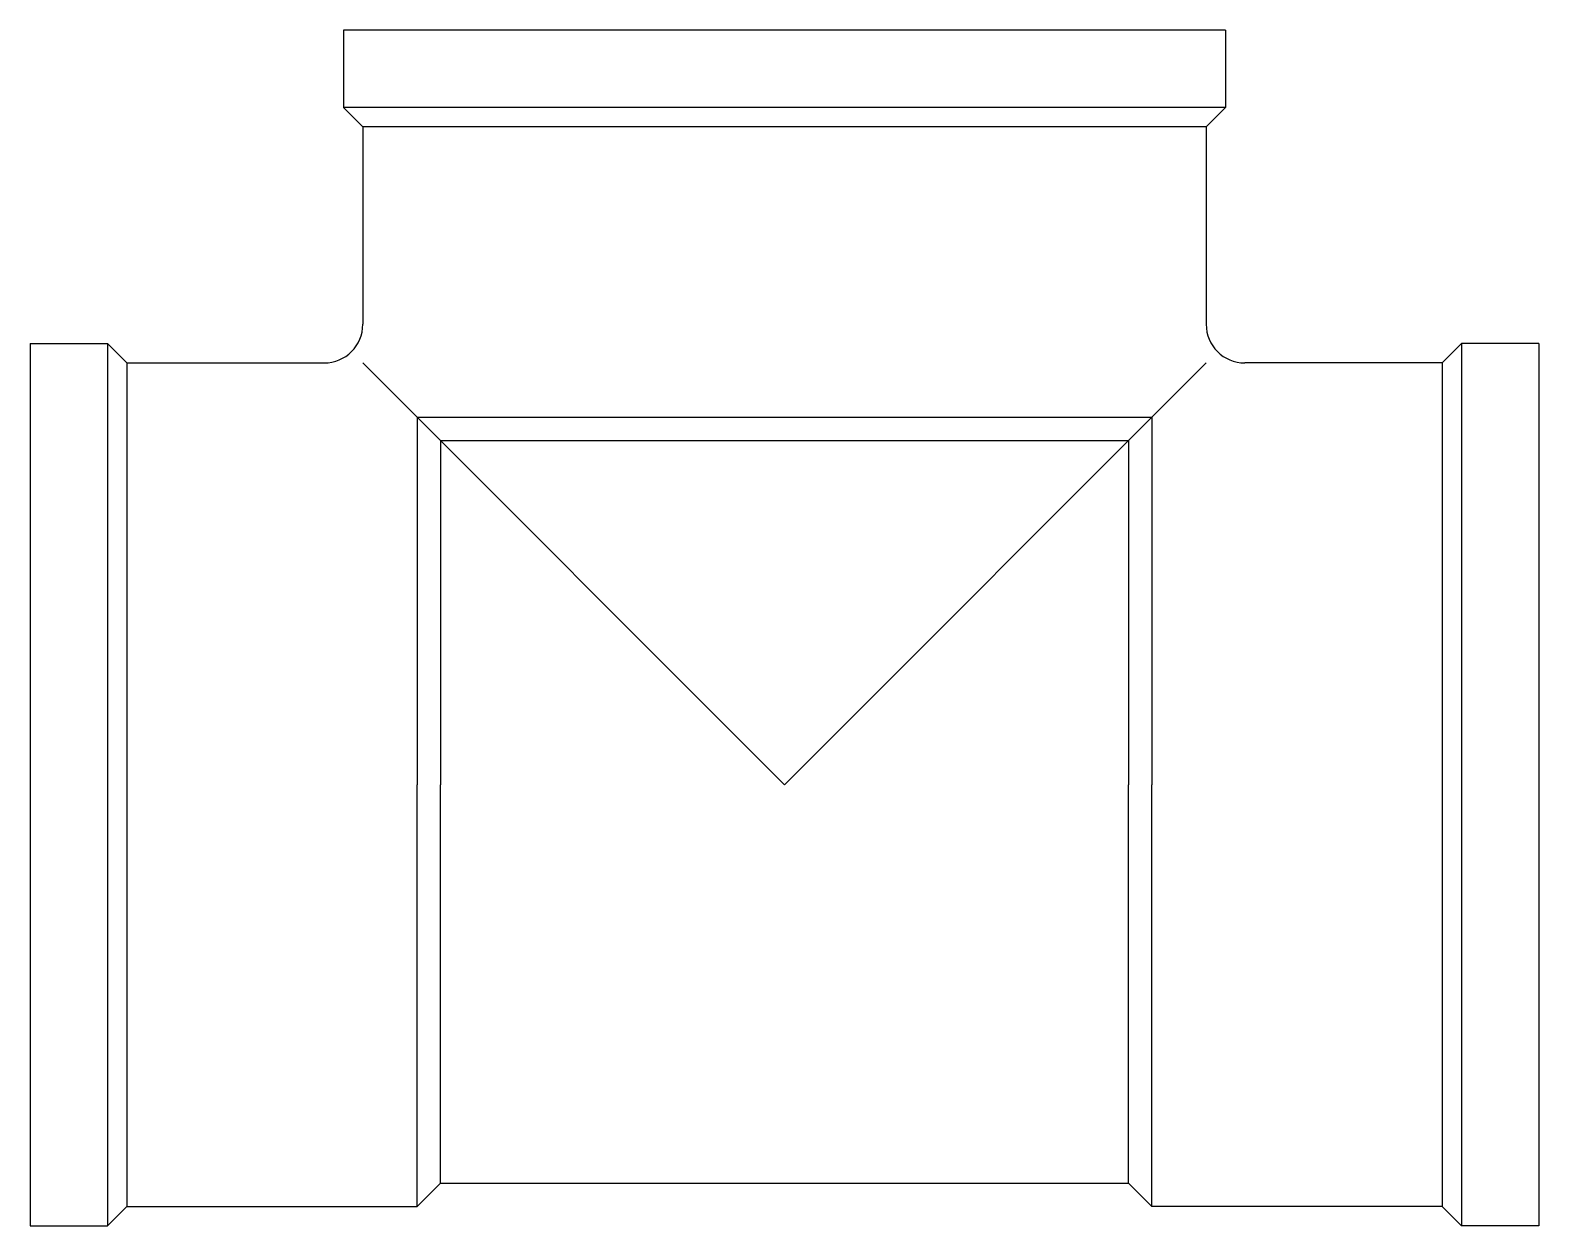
# Model space of a CAD drawing. Header units: millimetres. Extents: x -0.0494 to 0.0494, y -0.0289 to 0.0494.
import ezdxf

# ---------------------------------------------------------------- set-up
doc = ezdxf.new("R2010")
doc.units = ezdxf.units.MM

msp = doc.modelspace()

# ---------------------------------------------------------------- linework, layer by layer
for p, q in [((0.02889, 0.049417), (-0.02889, 0.049417)), ((-0.02889, 0.049417), (-0.02889, 0.044349)), ((0.02889, 0.049417), (0.02889, 0.044349)), ((0.02889, 0.044349), (-0.02889, 0.044349)), ((-0.02889, 0.044349), (-0.027623, 0.043082)), ((0.02889, 0.044349), (0.027623, 0.043082)), ((-0.027623, 0.043082), (-0.027623, 0.030157)), ((0.027623, 0.043082), (-0.027623, 0.043082)), ((0.027623, 0.043082), (0.027623, 0.030157)), ((-0.049417, 0.02889), (-0.049417, -0.02889)), ((-0.049417, 0.02889), (-0.044349, 0.02889)), ((-0.044349, 0.02889), (-0.044349, -0.02889)), ((-0.044349, 0.02889), (-0.043082, 0.027623)), ((0.044349, 0.02889), (0.043082, 0.027623)), ((0.044349, 0.02889), (0.044349, -0.02889)), ((0.049417, 0.02889), (0.044349, 0.02889)), ((0.049417, 0.02889), (0.049417, -0.02889)), ((-0.043082, 0.027623), (-0.030157, 0.027623)), ((-0.043082, 0.027623), (-0.043082, -0.027623)), ((-0.027623, 0.027623), (0, 0)), ((0.027623, 0.027623), (0, 0)), ((0.043082, 0.027623), (0.030157, 0.027623)), ((0.043082, 0.027623), (0.043082, -0.027623)), ((-0.024075, 0.024075), (-0.024075, 0)), ((-0.024075, 0.024075), (0.024075, 0.024075)), ((0.024075, 0.024075), (0.024075, 0)), ((-0.022538, 0.022538), (-0.022538, 0)), ((-0.022538, 0.022538), (0.022538, 0.022538)), ((0.022538, 0.022538), (0.022538, 0)), ((-0.024075, -0.027623), (-0.024075, 0)), ((-0.022538, -0.026086), (-0.022538, 0)), ((0.022538, -0.026086), (0.022538, 0)), ((0.024075, -0.027623), (0.024075, 0)), ((-0.024075, -0.027623), (-0.022538, -0.026086)), ((-0.022555, -0.026102), (0.022555, -0.026102)), ((0.024075, -0.027623), (0.022538, -0.026086)), ((-0.044349, -0.02889), (-0.043082, -0.027623)), ((-0.043082, -0.027623), (-0.024075, -0.027623)), ((0.043082, -0.027623), (0.024075, -0.027623)), ((0.044349, -0.02889), (0.043082, -0.027623)), ((-0.049417, -0.02889), (-0.044349, -0.02889)), ((0.049417, -0.02889), (0.044349, -0.02889))]:
    msp.add_line(p, q)
for centre, start, end in [((-0.030157, 0.030157), 270, 0), ((0.030157, 0.030157), 180, 270)]:
    msp.add_arc(centre, 0.002534, start, end)

doc.saveas('drawing.dxf')
